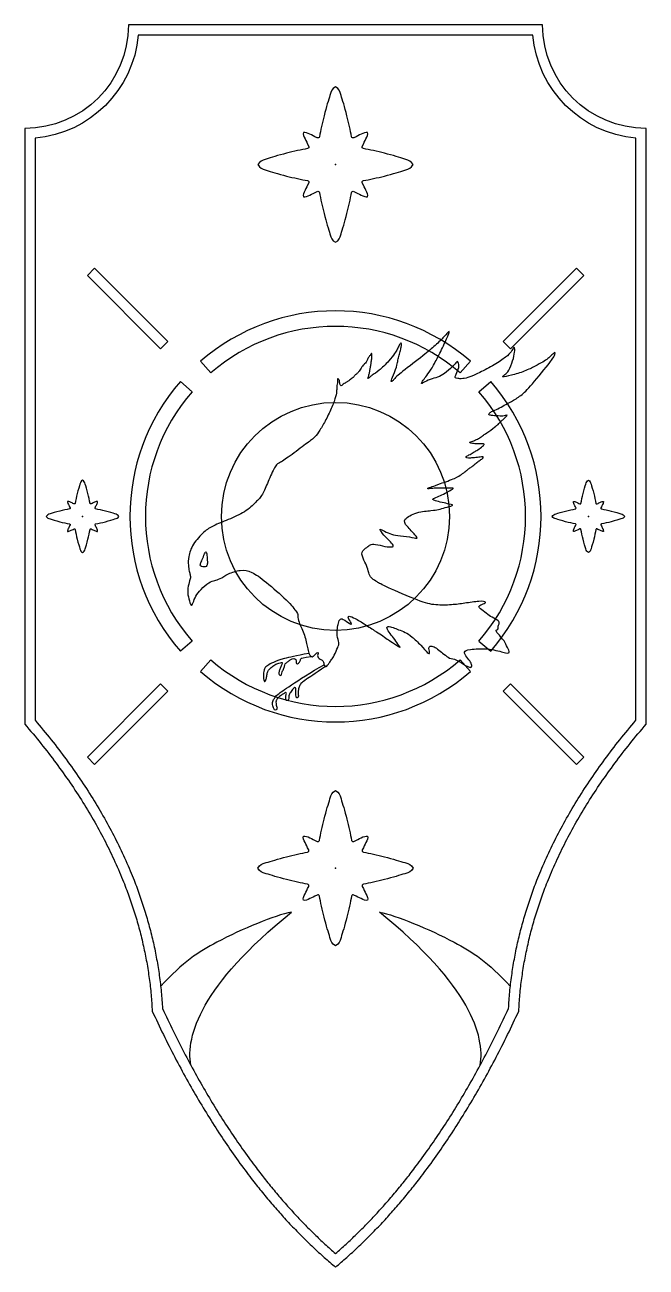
# Model space of a CAD drawing. Header units: metres. Extents: x -6.5 to 29.8, y -1.8 to 5.3.
# Drawn here: x -1.979 to -1.379, y 0.017 to 1.217 of the extents above; entities that cross this region are included whole.
import ezdxf

# ---------------------------------------------------------------- set-up
doc = ezdxf.new("R2010")
doc.units = ezdxf.units.M
for name, color, linetype, true_color in [('BANDERA$BORDE', 40, 'Continuous', 0xffbf00), ('BANDERA$CIRCULO EXT', 40, 'Continuous', 0xffbf00), ('BANDERA$CUERVO', 18, 'Continuous', 0x000000), ('BANDERA$ESTRELLAS$GRANDE', 251, 'Continuous', 0x696969), ('BANDERA$SOL', 40, 'Continuous', 0xffbf00)]:
    doc.layers.add(name, color=color, linetype=linetype, true_color=true_color)

msp = doc.modelspace()

# ---------------------------------------------------------------- linework, layer by layer
at = {"layer": 'BANDERA$BORDE'}
for p, q in [((-1.48842, 1.20697), (-1.86933, 1.20697)), ((-1.96887, 1.10743), (-1.96887, 0.54518)), ((-1.38887, 0.54518), (-1.38887, 1.10743))]:
    msp.add_line(p, q, dxfattribs=at)
at = {"layer": 'BANDERA$BORDE', "extrusion": (0, 0, -1)}
for centre, radius, start, end in [((1.97887, 1.21697), 0.1, 180, 270), ((1.37887, 1.21697), 0.1, 270, 0), ((1.97887, 1.21697), 0.11, 185.21591, 264.78409), ((1.37887, 1.21697), 0.11, 275.21591, 354.78409)]:
    msp.add_arc(centre, radius, start, end, dxfattribs=at)
at = {"layer": 'BANDERA$BORDE'}
for points, degree in [([(-1.47887, 1.21697), (-1.67887, 1.21697), (-1.87887, 1.21697)], 2), ([(-1.97887, 1.11697), (-1.97887, 0.82923), (-1.97887, 0.54149)], 2), ([(-1.37887, 0.54149), (-1.37887, 0.82923), (-1.37887, 1.11697)], 2), ([(-1.97887, 0.54149), (-1.86284, 0.40649), (-1.85586, 0.26431)], 2), ([(-1.96887, 0.54518), (-1.85373, 0.40984), (-1.84597, 0.26676)], 2), ([(-1.51177, 0.26676), (-1.50401, 0.40984), (-1.38887, 0.54518)], 2), ([(-1.50189, 0.26431), (-1.49491, 0.40649), (-1.37887, 0.54149)], 2), ([(-1.81869, 0.21219), (-1.82326, 0.24079), (-1.80904, 0.28873), (-1.72143, 0.35981)], 3), ([(-1.53906, 0.21219), (-1.53449, 0.24079), (-1.5487, 0.28873), (-1.63632, 0.35981)], 3), ([(-1.85586, 0.26431), (-1.78132, 0.10279), (-1.67887, 0.01697)], 2), ([(-1.84597, 0.26676), (-1.77499, 0.11365), (-1.67887, 0.03012)], 2), ([(-1.67887, 0.03012), (-1.58275, 0.11365), (-1.51177, 0.26676)], 2), ([(-1.67887, 0.01697), (-1.57642, 0.10279), (-1.50189, 0.26431)], 2)]:
    msp.add_open_spline(points, degree=degree, dxfattribs=at)
for points in [[(-1.72143, 0.35981), (-1.73766, 0.35683), (-1.79169, 0.33424), (-1.82585, 0.31194), (-1.84774, 0.28817)], [(-1.63632, 0.35981), (-1.62008, 0.35683), (-1.56606, 0.33424), (-1.53189, 0.31194), (-1.51, 0.28817)]]:
    msp.add_open_spline(points, degree=3, knots=[0, 0, 0, 0, 0.09599722, 0.16608629, 0.16608629, 0.16608629, 0.16608629], dxfattribs=at)
at = {"layer": 'BANDERA$CIRCULO EXT'}
for points in [[(-1.84782, 0.90404), (-1.91853, 0.97475), (-1.91146, 0.98182), (-1.84075, 0.91111)], [(-1.50993, 0.90404), (-1.43921, 0.97475), (-1.44629, 0.98182), (-1.517, 0.91111)], [(-1.84782, 0.58029), (-1.91853, 0.50958), (-1.91146, 0.50251), (-1.84075, 0.57322)], [(-1.50993, 0.58029), (-1.43921, 0.50958), (-1.44629, 0.50251), (-1.517, 0.57322)]]:
    msp.add_lwpolyline(points, close=True, dxfattribs=at)
for points in [[(-1.80913, 0.89202), (-1.79929, 0.8807)], [(-1.55845, 0.8807), (-1.54861, 0.89202)], [(-1.82872, 0.87243), (-1.8174, 0.86259)], [(-1.54034, 0.86259), (-1.52902, 0.87243)], [(-1.8174, 0.62174), (-1.82872, 0.6119)], [(-1.54034, 0.62174), (-1.52902, 0.6119)], [(-1.80913, 0.59232), (-1.79929, 0.60364)], [(-1.55845, 0.60364), (-1.54861, 0.59232)]]:
    msp.add_lwpolyline(points, dxfattribs=at)
for radius, start, end in [(0.19855, 49, 131), (0.18355, 49, 131), (0.19855, 139, 221), (0.19855, 319, 41), (0.18355, 139, 221), (0.18355, 319, 41), (0.18355, 229, 311), (0.19855, 229, 311)]:
    msp.add_arc((-1.67887, 0.74217), radius, start, end, dxfattribs=at)
at = {"layer": 'BANDERA$CUERVO'}
for points in [[(-1.81839, 0.65657), (-1.81909, 0.6572), (-1.8207, 0.66233), (-1.82212, 0.67058), (-1.82013, 0.67926), (-1.81871, 0.68282), (-1.81913, 0.68567), (-1.82013, 0.68894), (-1.82113, 0.69463), (-1.82113, 0.70289), (-1.81743, 0.71513), (-1.80519, 0.72822), (-1.79764, 0.73292), (-1.78284, 0.7389), (-1.76562, 0.74616), (-1.7553, 0.75642), (-1.74933, 0.76254), (-1.74434, 0.77507), (-1.7369, 0.79157), (-1.73454, 0.79298), (-1.72623, 0.79783), (-1.70746, 0.81208), (-1.69981, 0.81759), (-1.69532, 0.82291), (-1.68981, 0.83234), (-1.68331, 0.84494), (-1.67887, 0.85643), (-1.67764, 0.86297), (-1.67773, 0.86682), (-1.67738, 0.8702), (-1.67672, 0.87222), (-1.67702, 0.87414), (-1.67702, 0.87531), (-1.67624, 0.87541), (-1.67565, 0.87424), (-1.67493, 0.87349), (-1.6749, 0.87173), (-1.67474, 0.86984), (-1.67376, 0.86838), (-1.67285, 0.86831), (-1.67138, 0.86981), (-1.66969, 0.87098), (-1.6678, 0.87206), (-1.66565, 0.87346), (-1.66157, 0.87645), (-1.65978, 0.87893), (-1.65765, 0.88047), (-1.65556, 0.883), (-1.65244, 0.88796), (-1.6508, 0.8895), (-1.64916, 0.89094), (-1.64787, 0.89392), (-1.64658, 0.8966), (-1.6444, 0.89893), (-1.6437, 0.90032), (-1.6435, 0.89739), (-1.64405, 0.89342), (-1.6445, 0.88965), (-1.64509, 0.88598), (-1.64574, 0.88275), (-1.64628, 0.88002), (-1.64737, 0.87595), (-1.64772, 0.87501), (-1.64638, 0.87615), (-1.64534, 0.87709), (-1.64291, 0.87883), (-1.63775, 0.88206), (-1.62662, 0.8926), (-1.62129, 0.90001), (-1.61909, 0.90363), (-1.61731, 0.90779), (-1.61578, 0.91036), (-1.61492, 0.90877), (-1.61547, 0.90601), (-1.61627, 0.90124), (-1.61792, 0.89676), (-1.61896, 0.89174), (-1.61921, 0.8877), (-1.62435, 0.87489), (-1.62552, 0.87207), (-1.62374, 0.87256), (-1.62178, 0.87557), (-1.61933, 0.87814), (-1.59438, 0.8971), (-1.5835, 0.90633), (-1.57425, 0.91509), (-1.57027, 0.92029), (-1.5688, 0.92115), (-1.56904, 0.91938), (-1.57535, 0.90522), (-1.58275, 0.89056), (-1.58864, 0.8805), (-1.5928, 0.87589), (-1.5956, 0.87165), (-1.59636, 0.86983), (-1.59333, 0.8721), (-1.58547, 0.87513), (-1.57851, 0.8771), (-1.572, 0.88095), (-1.56338, 0.88927), (-1.56164, 0.89215), (-1.56058, 0.89177), (-1.559, 0.88663), (-1.5627, 0.87853), (-1.56368, 0.87687), (-1.56323, 0.87596), (-1.56134, 0.87536), (-1.5562, 0.87486), (-1.54965, 0.87647), (-1.54045, 0.8806), (-1.52494, 0.88877), (-1.51375, 0.89625), (-1.50868, 0.90132), (-1.50687, 0.90571), (-1.50588, 0.90578), (-1.50558, 0.90132), (-1.50739, 0.89285), (-1.51163, 0.88211), (-1.51541, 0.87908), (-1.5195, 0.87606), (-1.50966, 0.87818), (-1.49597, 0.88226), (-1.48569, 0.8874), (-1.47835, 0.89149), (-1.47366, 0.89444), (-1.46973, 0.89822), (-1.46648, 0.9014), (-1.46693, 0.8986), (-1.46837, 0.89482), (-1.49113, 0.86703), (-1.49966, 0.85862), (-1.50955, 0.85288), (-1.51585, 0.84946), (-1.52208, 0.84602), (-1.52799, 0.84361), (-1.53004, 0.84229), (-1.53104, 0.84084), (-1.53088, 0.84024), (-1.52807, 0.83963), (-1.51914, 0.83891), (-1.51488, 0.83927), (-1.51183, 0.84096), (-1.51629, 0.8362), (-1.51834, 0.83483), (-1.52167, 0.83138), (-1.52228, 0.83069), (-1.52384, 0.82921), (-1.53388, 0.822), (-1.53681, 0.82007), (-1.53983, 0.81774), (-1.54355, 0.8159), (-1.54738, 0.81456), (-1.54946, 0.81387), (-1.54901, 0.81327), (-1.54742, 0.81253), (-1.54112, 0.81223), (-1.5369, 0.81208), (-1.53482, 0.81233), (-1.53591, 0.81019), (-1.54207, 0.80617), (-1.5445, 0.80454), (-1.54911, 0.80196), (-1.55283, 0.79992), (-1.55338, 0.79928), (-1.5507, 0.79813), (-1.54653, 0.79873), (-1.53993, 0.79923), (-1.53586, 0.79997), (-1.53596, 0.79863), (-1.53934, 0.7965), (-1.54231, 0.79426), (-1.54544, 0.79153), (-1.54837, 0.78935), (-1.5511, 0.78771), (-1.55234, 0.78608), (-1.5575, 0.78277), (-1.56166, 0.77937), (-1.5792, 0.77327), (-1.58563, 0.77077), (-1.59092, 0.76911), (-1.58881, 0.76865), (-1.58359, 0.76956), (-1.57769, 0.76948), (-1.56604, 0.76926), (-1.56362, 0.76956), (-1.57383, 0.76411), (-1.57875, 0.76154), (-1.58518, 0.7592), (-1.58555, 0.75753), (-1.56627, 0.7536), (-1.5646, 0.75284), (-1.57315, 0.75063), (-1.57965, 0.7487), (-1.58496, 0.7478), (-1.60061, 0.74681), (-1.61442, 0.73898), (-1.61072, 0.73343), (-1.60076, 0.72318), (-1.59891, 0.7202), (-1.60645, 0.72261), (-1.61983, 0.72347), (-1.62623, 0.72546), (-1.63363, 0.72859), (-1.63705, 0.73101), (-1.63235, 0.72375), (-1.6268, 0.71906), (-1.62239, 0.71351), (-1.62367, 0.71251), (-1.63036, 0.71279), (-1.64132, 0.71578), (-1.64545, 0.71507), (-1.64786, 0.71251), (-1.65498, 0.70838), (-1.65128, 0.69927), (-1.64801, 0.69315), (-1.64644, 0.68561), (-1.64374, 0.68191), (-1.6389, 0.67892), (-1.63278, 0.67536), (-1.5962, 0.65928), (-1.5824, 0.65615), (-1.56617, 0.65658), (-1.55479, 0.65814), (-1.53884, 0.66064), (-1.5325, 0.6596), (-1.53596, 0.65764), (-1.54138, 0.65556), (-1.53965, 0.65337), (-1.53285, 0.6483), (-1.52824, 0.64473), (-1.5204, 0.64115), (-1.52063, 0.6385), (-1.52224, 0.63539), (-1.52155, 0.63297), (-1.52443, 0.63251), (-1.52305, 0.62997), (-1.51509, 0.62133), (-1.51325, 0.61579), (-1.50945, 0.60957), (-1.51544, 0.61037), (-1.5319, 0.61522), (-1.55074, 0.61371), (-1.5555, 0.61182), (-1.55233, 0.60599), (-1.54786, 0.6013), (-1.54665, 0.59699), (-1.54854, 0.59593), (-1.55217, 0.59729), (-1.56299, 0.60463), (-1.56866, 0.60463), (-1.57418, 0.60909), (-1.57918, 0.61318), (-1.58379, 0.61658), (-1.5878, 0.61726), (-1.58924, 0.61469), (-1.5878, 0.61204), (-1.58803, 0.60947), (-1.58924, 0.60924), (-1.59614, 0.61768), (-1.60548, 0.62632), (-1.61147, 0.63047), (-1.61828, 0.63278), (-1.62323, 0.63485), (-1.62877, 0.63635), (-1.6298, 0.63451), (-1.62623, 0.62898), (-1.62162, 0.62344), (-1.61758, 0.61687), (-1.6147, 0.61399), (-1.62496, 0.62137), (-1.62842, 0.62321), (-1.63465, 0.62794), (-1.64018, 0.63128), (-1.65298, 0.63935), (-1.65563, 0.64119), (-1.66396, 0.64567), (-1.66794, 0.64609), (-1.66396, 0.63969), (-1.66268, 0.6367), (-1.67065, 0.64253), (-1.67449, 0.6441), (-1.6762, 0.63912), (-1.67703, 0.63423), (-1.67782, 0.62724), (-1.67503, 0.6194), (-1.67623, 0.61683), (-1.68033, 0.6069), (-1.68266, 0.60397), (-1.68504, 0.60054), (-1.68658, 0.59826), (-1.68809, 0.59653), (-1.68881, 0.59774), (-1.69026, 0.59874), (-1.6899, 0.60007), (-1.6907, 0.60296), (-1.6938, 0.60417), (-1.69565, 0.60573), (-1.69641, 0.60774), (-1.69557, 0.60967), (-1.69553, 0.61132), (-1.69794, 0.60955), (-1.70071, 0.60678), (-1.70184, 0.60634), (-1.70377, 0.60815), (-1.70437, 0.60939), (-1.70598, 0.6152), (-1.70898, 0.62973), (-1.71512, 0.64089), (-1.71518, 0.64586), (-1.71488, 0.64837), (-1.72448, 0.66029), (-1.74707, 0.67988), (-1.7601, 0.68945), (-1.77049, 0.69095), (-1.783, 0.68684), (-1.79103, 0.68124), (-1.79532, 0.68049), (-1.80065, 0.679), (-1.80924, 0.67153), (-1.81401, 0.66513), (-1.81652, 0.65851), (-1.81769, 0.65593), (-1.81839, 0.65657)], [(-1.80401, 0.70802), (-1.80446, 0.708), (-1.80583, 0.70489), (-1.80826, 0.69873), (-1.80948, 0.69565), (-1.80957, 0.69415), (-1.80695, 0.6934), (-1.80443, 0.69322), (-1.80285, 0.69434), (-1.80238, 0.6977), (-1.80313, 0.70498), (-1.80356, 0.70803), (-1.80401, 0.70802)], [(-1.70445, 0.60986), (-1.71734, 0.60723), (-1.72967, 0.60481), (-1.73973, 0.60103), (-1.74457, 0.59815), (-1.74775, 0.59575), (-1.74865, 0.58923), (-1.74835, 0.58522), (-1.74797, 0.5828), (-1.74707, 0.58265), (-1.74623, 0.5834), (-1.74533, 0.58666), (-1.74487, 0.59082), (-1.74381, 0.59369), (-1.74109, 0.59611), (-1.73768, 0.59904), (-1.73347, 0.60041), (-1.73058, 0.60135), (-1.72997, 0.60057), (-1.73118, 0.59778), (-1.73277, 0.5946), (-1.73375, 0.59119), (-1.73345, 0.58915), (-1.73156, 0.58817), (-1.73103, 0.5893), (-1.73058, 0.59188), (-1.72853, 0.59543), (-1.72778, 0.59891), (-1.72695, 0.60035), (-1.72468, 0.60201), (-1.72194, 0.60416), (-1.71921, 0.60505), (-1.71666, 0.60428), (-1.71689, 0.60133), (-1.71696, 0.59967), (-1.71454, 0.59982), (-1.71295, 0.60277), (-1.71258, 0.60413), (-1.71197, 0.60504), (-1.71061, 0.60579), (-1.70236, 0.60694)], [(-1.73786, 0.55517), (-1.73938, 0.55842), (-1.73998, 0.5619), (-1.73907, 0.56485), (-1.73529, 0.5703), (-1.72561, 0.57657), (-1.70269, 0.59178), (-1.68996, 0.59879)], [(-1.68841, 0.59715), (-1.69982, 0.58966), (-1.70852, 0.58399), (-1.71169, 0.58141), (-1.71396, 0.57839), (-1.71472, 0.57468), (-1.71495, 0.57173), (-1.7148, 0.56992), (-1.71464, 0.56772), (-1.71593, 0.56674), (-1.71676, 0.56704), (-1.71729, 0.56946), (-1.71729, 0.57196), (-1.71729, 0.57461), (-1.71714, 0.5771), (-1.71903, 0.57665), (-1.72198, 0.57309), (-1.72409, 0.56942), (-1.72387, 0.56817), (-1.7243, 0.56507), (-1.72479, 0.5642), (-1.72582, 0.56412), (-1.7267, 0.56456), (-1.72678, 0.56651), (-1.72691, 0.56928), (-1.72638, 0.57041), (-1.72614, 0.57173), (-1.7272, 0.5722), (-1.72844, 0.57128), (-1.73065, 0.5698), (-1.73527, 0.56632), (-1.73622, 0.56421), (-1.73648, 0.563), (-1.73617, 0.55964), (-1.73532, 0.55795), (-1.73532, 0.55651), (-1.73581, 0.55534), (-1.73603, 0.55543), (-1.73702, 0.55488), (-1.73786, 0.55517)]]:
    msp.add_open_spline(points, degree=3, dxfattribs=at)
at = {"layer": 'BANDERA$ESTRELLAS$GRANDE', "extrusion": (0, 0, -1)}
for centre, radius, start, end in [((1.69581, 1.10916), 0.00148, 189.8121, 301.39053), ((1.66193, 1.10916), 0.00148, 238.60947, 350.1879), ((1.70602, 1.09892), 0.00148, 153.28952, 260.20244), ((1.65173, 1.09892), 0.00148, 279.79756, 26.71048), ((1.70602, 1.06503), 0.00148, 99.79756, 206.71048), ((1.69582, 1.05483), 0.00148, 63.28952, 170.20244), ((1.66193, 1.05483), 0.00148, 9.79756, 116.71048), ((1.65173, 1.06503), 0.00148, 333.28952, 80.20244), ((1.93582, 0.75007), 0.00069, 153.28952, 260.20244), ((1.93105, 0.75485), 0.00069, 189.8121, 301.39053), ((1.91524, 0.75485), 0.00069, 238.60947, 350.1879), ((1.91048, 0.75007), 0.00069, 279.79756, 26.71048), ((1.93582, 0.73426), 0.00069, 99.79756, 206.71048), ((1.91048, 0.73426), 0.00069, 333.28952, 80.20244), ((1.93106, 0.7295), 0.00069, 63.28952, 170.20244), ((1.91524, 0.7295), 0.00069, 9.79756, 116.71048)]:
    msp.add_arc(centre, radius, start, end, dxfattribs=at)
at = {"layer": 'BANDERA$ESTRELLAS$GRANDE'}
for centre, radius, start, end in [((-1.44726, 0.75007), 0.00069, 279.79756, 26.71048), ((-1.4425, 0.75485), 0.00069, 238.60947, 350.1879), ((-1.42669, 0.75485), 0.00069, 189.8121, 301.39053), ((-1.42193, 0.75007), 0.00069, 153.28952, 260.20244), ((-1.44726, 0.73426), 0.00069, 333.28952, 80.20244), ((-1.42193, 0.73426), 0.00069, 99.79756, 206.71048), ((-1.4425, 0.7295), 0.00069, 9.79756, 116.71048), ((-1.42669, 0.7295), 0.00069, 63.28952, 170.20244), ((-1.69582, 0.4295), 0.00148, 243.28952, 350.20244), ((-1.66193, 0.4295), 0.00148, 189.79756, 296.71048), ((-1.70602, 0.4193), 0.00148, 279.79756, 26.71048), ((-1.65173, 0.4193), 0.00148, 153.28952, 260.20244), ((-1.70602, 0.38541), 0.00148, 333.28952, 80.20244), ((-1.65173, 0.38541), 0.00148, 99.79756, 206.71048), ((-1.69581, 0.37517), 0.00148, 9.8121, 121.39053), ((-1.66193, 0.37517), 0.00148, 58.60947, 170.1879)]:
    msp.add_arc(centre, radius, start, end, dxfattribs=at)
for points, knots in [([(-1.67887, 1.15697), (-1.68235, 1.15502), (-1.68336, 1.15146), (-1.68951, 1.13207), (-1.69331, 1.11491), (-1.69435, 1.10891)], [0.334356109, 0.334356109, 0.334356109, 0.334356109, 0.346991838, 0.359627567, 0.369654658, 0.369654658, 0.369654658, 0.369654658]), ([(-1.66339, 1.10891), (-1.66443, 1.11491), (-1.66823, 1.13207), (-1.67438, 1.15146), (-1.67539, 1.15502), (-1.67887, 1.15697)], [0.29905756, 0.29905756, 0.29905756, 0.29905756, 0.309084651, 0.32172038, 0.334356109, 0.334356109, 0.334356109, 0.334356109]), ([(-1.70988, 1.11298), (-1.71028, 1.11132), (-1.70865, 1.10737), (-1.70624, 1.10264), (-1.7047, 1.09958)], [0.382119041, 0.382119041, 0.382119041, 0.382119041, 0.387959382, 0.392698786, 0.392698786, 0.392698786, 0.392698786]), ([(-1.69658, 1.1079), (-1.6996, 1.10937), (-1.70429, 1.11176), (-1.70822, 1.11338), (-1.70988, 1.11298)], [0.371602069, 0.371602069, 0.371602069, 0.371602069, 0.3762787, 0.382119041, 0.382119041, 0.382119041, 0.382119041]), ([(-1.64786, 1.11298), (-1.64952, 1.11338), (-1.65345, 1.11176), (-1.65815, 1.10937), (-1.66116, 1.1079)], [0.286593177, 0.286593177, 0.286593177, 0.286593177, 0.292433518, 0.297110149, 0.297110149, 0.297110149, 0.297110149]), ([(-1.65305, 1.09958), (-1.65151, 1.10264), (-1.6491, 1.10737), (-1.64747, 1.11132), (-1.64786, 1.11298)], [0.276013432, 0.276013432, 0.276013432, 0.276013432, 0.280752836, 0.286593177, 0.286593177, 0.286593177, 0.286593177]), ([(-1.70577, 1.09746), (-1.71177, 1.09642), (-1.72896, 1.09262), (-1.74835, 1.08647), (-1.75192, 1.08545), (-1.75387, 1.08197)], [0.394564769, 0.394564769, 0.394564769, 0.394564769, 0.404613113, 0.417248842, 0.42988457, 0.42988457, 0.42988457, 0.42988457]), ([(-1.60387, 1.08197), (-1.60582, 1.08545), (-1.60939, 1.08647), (-1.62879, 1.09262), (-1.64597, 1.09642), (-1.65198, 1.09746)], [0.620946689, 0.620946689, 0.620946689, 0.620946689, 0.633582418, 0.646218146, 0.65626649, 0.65626649, 0.65626649, 0.65626649]), ([(-1.75387, 1.08197), (-1.75192, 1.07849), (-1.74835, 1.07748), (-1.72896, 1.07133), (-1.71177, 1.06752), (-1.70577, 1.06649)], [0.42988457, 0.42988457, 0.42988457, 0.42988457, 0.442520299, 0.455156028, 0.465204372, 0.465204372, 0.465204372, 0.465204372]), ([(-1.65198, 1.06649), (-1.64597, 1.06752), (-1.62879, 1.07133), (-1.60939, 1.07748), (-1.60582, 1.07849), (-1.60387, 1.08197)], [0.585626887, 0.585626887, 0.585626887, 0.585626887, 0.595675231, 0.60831096, 0.620946689, 0.620946689, 0.620946689, 0.620946689]), ([(-1.7047, 1.06436), (-1.70624, 1.0613), (-1.70865, 1.05658), (-1.71028, 1.05262), (-1.70988, 1.05096)], [0.467070355, 0.467070355, 0.467070355, 0.467070355, 0.471809759, 0.4776501, 0.4776501, 0.4776501, 0.4776501]), ([(-1.70988, 1.05096), (-1.70822, 1.05057), (-1.70427, 1.0522), (-1.69954, 1.05461), (-1.69648, 1.05615)], [0.4776501, 0.4776501, 0.4776501, 0.4776501, 0.483490441, 0.488229845, 0.488229845, 0.488229845, 0.488229845]), ([(-1.66126, 1.05615), (-1.6582, 1.05461), (-1.65347, 1.0522), (-1.64952, 1.05057), (-1.64786, 1.05096)], [0.562601414, 0.562601414, 0.562601414, 0.562601414, 0.567340818, 0.573181159, 0.573181159, 0.573181159, 0.573181159]), ([(-1.64786, 1.05096), (-1.64747, 1.05262), (-1.6491, 1.05658), (-1.65151, 1.0613), (-1.65305, 1.06436)], [0.573181159, 0.573181159, 0.573181159, 0.573181159, 0.5790215, 0.583760904, 0.583760904, 0.583760904, 0.583760904]), ([(-1.69436, 1.05508), (-1.69332, 1.04907), (-1.68952, 1.03189), (-1.68336, 1.01249), (-1.68235, 1.00892), (-1.67887, 1.00697)], [0.490095828, 0.490095828, 0.490095828, 0.490095828, 0.500144172, 0.512779901, 0.52541563, 0.52541563, 0.52541563, 0.52541563]), ([(-1.67887, 1.00697), (-1.67539, 1.00892), (-1.67438, 1.01249), (-1.66823, 1.03189), (-1.66442, 1.04907), (-1.66339, 1.05508)], [0.52541563, 0.52541563, 0.52541563, 0.52541563, 0.538051358, 0.550687087, 0.560735431, 0.560735431, 0.560735431, 0.560735431]), ([(-1.92315, 0.77717), (-1.92477, 0.77626), (-1.92525, 0.77459), (-1.92811, 0.76554), (-1.92989, 0.75754), (-1.93037, 0.75473)], [0.334356109, 0.334356109, 0.334356109, 0.334356109, 0.346991838, 0.359627567, 0.369654658, 0.369654658, 0.369654658, 0.369654658]), ([(-1.91592, 0.75473), (-1.91641, 0.75754), (-1.91818, 0.76554), (-1.92105, 0.77459), (-1.92152, 0.77626), (-1.92315, 0.77717)], [0.29905756, 0.29905756, 0.29905756, 0.29905756, 0.309084651, 0.32172038, 0.334356109, 0.334356109, 0.334356109, 0.334356109]), ([(-1.44182, 0.75473), (-1.44134, 0.75754), (-1.43956, 0.76554), (-1.43669, 0.77459), (-1.43622, 0.77626), (-1.4346, 0.77717)], [0.29905756, 0.29905756, 0.29905756, 0.29905756, 0.309084651, 0.32172038, 0.334356109, 0.334356109, 0.334356109, 0.334356109]), ([(-1.4346, 0.77717), (-1.43297, 0.77626), (-1.4325, 0.77459), (-1.42963, 0.76554), (-1.42786, 0.75754), (-1.42737, 0.75473)], [0.334356109, 0.334356109, 0.334356109, 0.334356109, 0.346991838, 0.359627567, 0.369654658, 0.369654658, 0.369654658, 0.369654658]), ([(-1.93762, 0.75664), (-1.9378, 0.75586), (-1.93704, 0.75402), (-1.93592, 0.75181), (-1.9352, 0.75038)], [0.382119041, 0.382119041, 0.382119041, 0.382119041, 0.387959382, 0.392698786, 0.392698786, 0.392698786, 0.392698786]), ([(-1.93141, 0.75426), (-1.93282, 0.75495), (-1.93501, 0.75606), (-1.93685, 0.75682), (-1.93762, 0.75664)], [0.371602069, 0.371602069, 0.371602069, 0.371602069, 0.3762787, 0.382119041, 0.382119041, 0.382119041, 0.382119041]), ([(-1.90868, 0.75664), (-1.90945, 0.75682), (-1.91129, 0.75606), (-1.91348, 0.75495), (-1.91488, 0.75426)], [0.286593177, 0.286593177, 0.286593177, 0.286593177, 0.292433518, 0.297110149, 0.297110149, 0.297110149, 0.297110149]), ([(-1.9111, 0.75038), (-1.91038, 0.75181), (-1.90925, 0.75402), (-1.90849, 0.75586), (-1.90868, 0.75664)], [0.276013432, 0.276013432, 0.276013432, 0.276013432, 0.280752836, 0.286593177, 0.286593177, 0.286593177, 0.286593177]), ([(-1.44665, 0.75038), (-1.44737, 0.75181), (-1.44849, 0.75402), (-1.44925, 0.75586), (-1.44907, 0.75664)], [0.276013432, 0.276013432, 0.276013432, 0.276013432, 0.280752836, 0.286593177, 0.286593177, 0.286593177, 0.286593177]), ([(-1.44907, 0.75664), (-1.44829, 0.75682), (-1.44646, 0.75606), (-1.44427, 0.75495), (-1.44286, 0.75426)], [0.286593177, 0.286593177, 0.286593177, 0.286593177, 0.292433518, 0.297110149, 0.297110149, 0.297110149, 0.297110149]), ([(-1.42633, 0.75426), (-1.42492, 0.75495), (-1.42273, 0.75606), (-1.4209, 0.75682), (-1.42012, 0.75664)], [0.371602069, 0.371602069, 0.371602069, 0.371602069, 0.3762787, 0.382119041, 0.382119041, 0.382119041, 0.382119041]), ([(-1.42012, 0.75664), (-1.41994, 0.75586), (-1.4207, 0.75402), (-1.42183, 0.75181), (-1.42254, 0.75038)], [0.382119041, 0.382119041, 0.382119041, 0.382119041, 0.387959382, 0.392698786, 0.392698786, 0.392698786, 0.392698786]), ([(-1.9357, 0.74939), (-1.9385, 0.74891), (-1.94652, 0.74713), (-1.95557, 0.74426), (-1.95724, 0.74379), (-1.95815, 0.74217)], [0.394564769, 0.394564769, 0.394564769, 0.394564769, 0.404613113, 0.417248842, 0.42988457, 0.42988457, 0.42988457, 0.42988457]), ([(-1.88815, 0.74217), (-1.88906, 0.74379), (-1.89072, 0.74426), (-1.89978, 0.74713), (-1.90779, 0.74891), (-1.9106, 0.74939)], [0.620946689, 0.620946689, 0.620946689, 0.620946689, 0.633582418, 0.646218146, 0.65626649, 0.65626649, 0.65626649, 0.65626649]), ([(-1.4696, 0.74217), (-1.46869, 0.74379), (-1.46702, 0.74426), (-1.45797, 0.74713), (-1.44995, 0.74891), (-1.44715, 0.74939)], [0.620946689, 0.620946689, 0.620946689, 0.620946689, 0.633582418, 0.646218146, 0.65626649, 0.65626649, 0.65626649, 0.65626649]), ([(-1.42204, 0.74939), (-1.41924, 0.74891), (-1.41122, 0.74713), (-1.40217, 0.74426), (-1.40051, 0.74379), (-1.3996, 0.74217)], [0.394564769, 0.394564769, 0.394564769, 0.394564769, 0.404613113, 0.417248842, 0.42988457, 0.42988457, 0.42988457, 0.42988457]), ([(-1.95815, 0.74217), (-1.95724, 0.74054), (-1.95557, 0.74007), (-1.94652, 0.7372), (-1.9385, 0.73542), (-1.9357, 0.73494)], [0.42988457, 0.42988457, 0.42988457, 0.42988457, 0.442520299, 0.455156028, 0.465204372, 0.465204372, 0.465204372, 0.465204372]), ([(-1.9352, 0.73395), (-1.93592, 0.73252), (-1.93704, 0.73031), (-1.9378, 0.72847), (-1.93762, 0.72769)], [0.467070355, 0.467070355, 0.467070355, 0.467070355, 0.471809759, 0.4776501, 0.4776501, 0.4776501, 0.4776501]), ([(-1.90868, 0.72769), (-1.90849, 0.72847), (-1.90925, 0.73031), (-1.91038, 0.73252), (-1.9111, 0.73395)], [0.573181159, 0.573181159, 0.573181159, 0.573181159, 0.5790215, 0.583760904, 0.583760904, 0.583760904, 0.583760904]), ([(-1.9106, 0.73494), (-1.90779, 0.73542), (-1.89978, 0.7372), (-1.89072, 0.74007), (-1.88906, 0.74054), (-1.88815, 0.74217)], [0.585626887, 0.585626887, 0.585626887, 0.585626887, 0.595675231, 0.60831096, 0.620946689, 0.620946689, 0.620946689, 0.620946689]), ([(-1.44715, 0.73494), (-1.44995, 0.73542), (-1.45797, 0.7372), (-1.46702, 0.74007), (-1.46869, 0.74054), (-1.4696, 0.74217)], [0.585626887, 0.585626887, 0.585626887, 0.585626887, 0.595675231, 0.60831096, 0.620946689, 0.620946689, 0.620946689, 0.620946689]), ([(-1.44907, 0.72769), (-1.44925, 0.72847), (-1.44849, 0.73031), (-1.44737, 0.73252), (-1.44665, 0.73395)], [0.573181159, 0.573181159, 0.573181159, 0.573181159, 0.5790215, 0.583760904, 0.583760904, 0.583760904, 0.583760904]), ([(-1.42254, 0.73395), (-1.42183, 0.73252), (-1.4207, 0.73031), (-1.41994, 0.72847), (-1.42012, 0.72769)], [0.467070355, 0.467070355, 0.467070355, 0.467070355, 0.471809759, 0.4776501, 0.4776501, 0.4776501, 0.4776501]), ([(-1.3996, 0.74217), (-1.40051, 0.74054), (-1.40217, 0.74007), (-1.41122, 0.7372), (-1.41924, 0.73542), (-1.42204, 0.73494)], [0.42988457, 0.42988457, 0.42988457, 0.42988457, 0.442520299, 0.455156028, 0.465204372, 0.465204372, 0.465204372, 0.465204372]), ([(-1.93762, 0.72769), (-1.93685, 0.72751), (-1.935, 0.72827), (-1.93279, 0.7294), (-1.93137, 0.73011)], [0.4776501, 0.4776501, 0.4776501, 0.4776501, 0.483490441, 0.488229845, 0.488229845, 0.488229845, 0.488229845]), ([(-1.93038, 0.72961), (-1.92989, 0.72681), (-1.92812, 0.71879), (-1.92525, 0.70974), (-1.92477, 0.70808), (-1.92315, 0.70717)], [0.490095828, 0.490095828, 0.490095828, 0.490095828, 0.500144172, 0.512779901, 0.52541563, 0.52541563, 0.52541563, 0.52541563]), ([(-1.92315, 0.70717), (-1.92152, 0.70808), (-1.92105, 0.70974), (-1.91818, 0.71879), (-1.91641, 0.72681), (-1.91592, 0.72961)], [0.52541563, 0.52541563, 0.52541563, 0.52541563, 0.538051358, 0.550687087, 0.560735431, 0.560735431, 0.560735431, 0.560735431]), ([(-1.91493, 0.73011), (-1.9135, 0.7294), (-1.9113, 0.72827), (-1.90945, 0.72751), (-1.90868, 0.72769)], [0.562601414, 0.562601414, 0.562601414, 0.562601414, 0.567340818, 0.573181159, 0.573181159, 0.573181159, 0.573181159]), ([(-1.44281, 0.73011), (-1.44424, 0.7294), (-1.44645, 0.72827), (-1.44829, 0.72751), (-1.44907, 0.72769)], [0.562601414, 0.562601414, 0.562601414, 0.562601414, 0.567340818, 0.573181159, 0.573181159, 0.573181159, 0.573181159]), ([(-1.4346, 0.70717), (-1.43622, 0.70808), (-1.43669, 0.70974), (-1.43956, 0.71879), (-1.44134, 0.72681), (-1.44182, 0.72961)], [0.52541563, 0.52541563, 0.52541563, 0.52541563, 0.538051358, 0.550687087, 0.560735431, 0.560735431, 0.560735431, 0.560735431]), ([(-1.42737, 0.72961), (-1.42785, 0.72681), (-1.42963, 0.71879), (-1.4325, 0.70974), (-1.43297, 0.70808), (-1.4346, 0.70717)], [0.490095828, 0.490095828, 0.490095828, 0.490095828, 0.500144172, 0.512779901, 0.52541563, 0.52541563, 0.52541563, 0.52541563]), ([(-1.42012, 0.72769), (-1.4209, 0.72751), (-1.42274, 0.72827), (-1.42495, 0.7294), (-1.42638, 0.73011)], [0.4776501, 0.4776501, 0.4776501, 0.4776501, 0.483490441, 0.488229845, 0.488229845, 0.488229845, 0.488229845]), ([(-1.69436, 0.42925), (-1.69332, 0.43526), (-1.68952, 0.45244), (-1.68336, 0.47184), (-1.68235, 0.47541), (-1.67887, 0.47736)], [0.490095828, 0.490095828, 0.490095828, 0.490095828, 0.500144172, 0.512779901, 0.52541563, 0.52541563, 0.52541563, 0.52541563]), ([(-1.67887, 0.47736), (-1.67539, 0.47541), (-1.67438, 0.47184), (-1.66823, 0.45244), (-1.66442, 0.43526), (-1.66339, 0.42925)], [0.52541563, 0.52541563, 0.52541563, 0.52541563, 0.538051358, 0.550687087, 0.560735431, 0.560735431, 0.560735431, 0.560735431]), ([(-1.7047, 0.41997), (-1.70624, 0.42303), (-1.70865, 0.42776), (-1.71028, 0.43171), (-1.70988, 0.43337)], [0.467070355, 0.467070355, 0.467070355, 0.467070355, 0.471809759, 0.4776501, 0.4776501, 0.4776501, 0.4776501]), ([(-1.70988, 0.43337), (-1.70822, 0.43376), (-1.70427, 0.43213), (-1.69954, 0.42972), (-1.69648, 0.42818)], [0.4776501, 0.4776501, 0.4776501, 0.4776501, 0.483490441, 0.488229845, 0.488229845, 0.488229845, 0.488229845]), ([(-1.66126, 0.42818), (-1.6582, 0.42972), (-1.65347, 0.43213), (-1.64952, 0.43376), (-1.64786, 0.43337)], [0.562601414, 0.562601414, 0.562601414, 0.562601414, 0.567340818, 0.573181159, 0.573181159, 0.573181159, 0.573181159]), ([(-1.64786, 0.43337), (-1.64747, 0.43171), (-1.6491, 0.42776), (-1.65151, 0.42303), (-1.65305, 0.41997)], [0.573181159, 0.573181159, 0.573181159, 0.573181159, 0.5790215, 0.583760904, 0.583760904, 0.583760904, 0.583760904]), ([(-1.75387, 0.40236), (-1.75192, 0.40584), (-1.74835, 0.40685), (-1.72896, 0.413), (-1.71177, 0.41681), (-1.70577, 0.41784)], [0.42988457, 0.42988457, 0.42988457, 0.42988457, 0.442520299, 0.455156028, 0.465204372, 0.465204372, 0.465204372, 0.465204372]), ([(-1.65198, 0.41784), (-1.64597, 0.41681), (-1.62879, 0.413), (-1.60939, 0.40685), (-1.60582, 0.40584), (-1.60387, 0.40236)], [0.585626887, 0.585626887, 0.585626887, 0.585626887, 0.595675231, 0.60831096, 0.620946689, 0.620946689, 0.620946689, 0.620946689]), ([(-1.70577, 0.38687), (-1.71177, 0.38791), (-1.72896, 0.39171), (-1.74835, 0.39787), (-1.75192, 0.39888), (-1.75387, 0.40236)], [0.394564769, 0.394564769, 0.394564769, 0.394564769, 0.404613113, 0.417248842, 0.42988457, 0.42988457, 0.42988457, 0.42988457]), ([(-1.60387, 0.40236), (-1.60582, 0.39888), (-1.60939, 0.39787), (-1.62879, 0.39171), (-1.64597, 0.38791), (-1.65198, 0.38687)], [0.620946689, 0.620946689, 0.620946689, 0.620946689, 0.633582418, 0.646218146, 0.65626649, 0.65626649, 0.65626649, 0.65626649]), ([(-1.70988, 0.37135), (-1.71028, 0.37301), (-1.70865, 0.37696), (-1.70624, 0.38169), (-1.7047, 0.38475)], [0.382119041, 0.382119041, 0.382119041, 0.382119041, 0.387959382, 0.392698786, 0.392698786, 0.392698786, 0.392698786]), ([(-1.65305, 0.38475), (-1.65151, 0.38169), (-1.6491, 0.37696), (-1.64747, 0.37301), (-1.64786, 0.37135)], [0.276013432, 0.276013432, 0.276013432, 0.276013432, 0.280752836, 0.286593177, 0.286593177, 0.286593177, 0.286593177]), ([(-1.69658, 0.37644), (-1.6996, 0.37496), (-1.70429, 0.37257), (-1.70822, 0.37095), (-1.70988, 0.37135)], [0.371602069, 0.371602069, 0.371602069, 0.371602069, 0.3762787, 0.382119041, 0.382119041, 0.382119041, 0.382119041]), ([(-1.67887, 0.32736), (-1.68235, 0.32931), (-1.68336, 0.33288), (-1.68951, 0.35226), (-1.69331, 0.36942), (-1.69435, 0.37542)], [0.334356109, 0.334356109, 0.334356109, 0.334356109, 0.346991838, 0.359627567, 0.369654658, 0.369654658, 0.369654658, 0.369654658]), ([(-1.66339, 0.37542), (-1.66443, 0.36942), (-1.66823, 0.35226), (-1.67438, 0.33288), (-1.67539, 0.32931), (-1.67887, 0.32736)], [0.29905756, 0.29905756, 0.29905756, 0.29905756, 0.309084651, 0.32172038, 0.334356109, 0.334356109, 0.334356109, 0.334356109]), ([(-1.64786, 0.37135), (-1.64952, 0.37095), (-1.65345, 0.37257), (-1.65815, 0.37496), (-1.66116, 0.37644)], [0.286593177, 0.286593177, 0.286593177, 0.286593177, 0.292433518, 0.297110149, 0.297110149, 0.297110149, 0.297110149])]:
    msp.add_open_spline(points, degree=3, knots=knots, dxfattribs=at)
for p in [(-1.67887, 1.08197), (-1.92315, 0.74217), (-1.4346, 0.74217), (-1.67887, 0.40236)]:
    msp.add_point(p, dxfattribs=at)
at = {"layer": 'BANDERA$SOL'}
msp.add_circle((-1.67887, 0.74217), 0.11011, dxfattribs=at)

doc.saveas('drawing.dxf')
